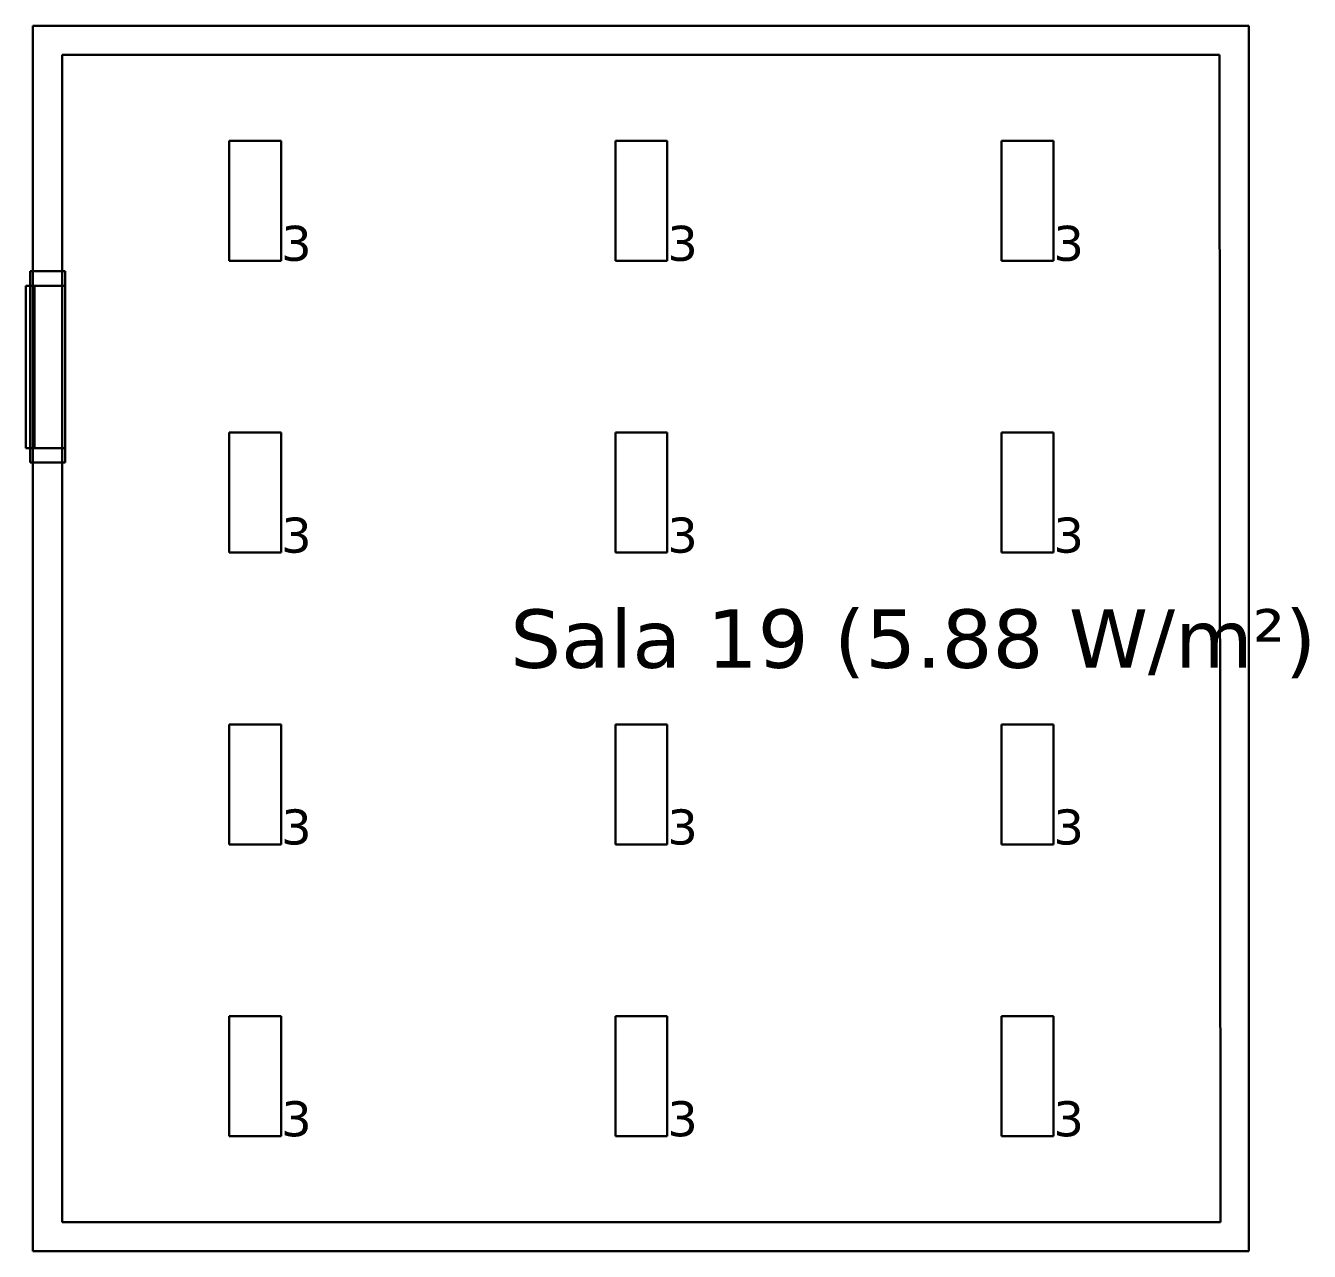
# Model space of a CAD drawing. Header units: inches. Extents: x 28 to 141, y 59 to 110.
# Drawn here: x 134.23 to 140.83, y 104.08 to 110.38 of the extents above; entities that cross this region are included whole.
import ezdxf

# ---------------------------------------------------------------- set-up
doc = ezdxf.new("R2010")
doc.units = ezdxf.units.IN
doc.header["$MEASUREMENT"] = 0
for name, color, linetype, true_color in [('DLX_BLD2_APERT', 7, 'Continuous', 0x969696), ('DLX_BLD2_CALC', 3, 'Continuous', 0x00ff00), ('DLX_BLD2_CONT', 7, 'Continuous', 0x969696), ('DLX_BLD2_DESC', 7, 'Continuous', 0x969696), ('DLX_BLD2_LUM', 7, 'Continuous', 0xffd400), ('DLX_BLD2_LUMKEY_IDX', 7, 'Continuous', 0x969696), ('DLX_BLD2_ROOF', 7, 'Continuous', 0x7f7f7f)]:
    doc.layers.add(name, color=color, linetype=linetype, true_color=true_color)
doc.styles.add('TableTextStyle', font='')
doc.styles.get('TableTextStyle').set_extended_font_data('VERDANA.TTF')

msp = doc.modelspace()

# ---------------------------------------------------------------- linework, layer by layer
at = {"layer": 'DLX_BLD2_APERT'}
for points in [[(134.2515, 109.1154, 0), (134.2515, 108.1314, 0)], [(134.4315, 109.1154, 0), (134.2515, 109.1154, 0)], [(134.2515, 109.1154, 0), (134.2515, 109.1154, 0)], [(134.2515, 109.1154, 0), (134.4315, 109.1154, 0)], [(134.4315, 109.1154, 0), (134.2515, 109.1154, 0)], [(134.2515, 109.0404, 0), (134.2515, 109.1154, 0)], [(134.2515, 109.1154, 0), (134.4315, 109.1154, 0)], [(134.2515, 108.1314, 0), (134.2515, 109.1154, 0)], [(134.2515, 109.1154, 0), (134.2515, 109.1154, 0)], [(134.2515, 109.1154, 0), (134.2515, 109.0404, 0)], [(134.4315, 108.1314, 0), (134.4315, 109.1154, 0)], [(134.4315, 109.1154, 0), (134.4315, 109.1154, 0)], [(134.4315, 109.1154, 0), (134.4315, 109.0404, 0)], [(134.4315, 109.0404, 0), (134.4315, 109.1154, 0)], [(134.4315, 109.1154, 0), (134.4315, 109.1154, 0)], [(134.4315, 109.1154, 0), (134.4315, 108.1314, 0)], [(134.229, 108.2064, 0), (134.229, 109.0404, 0)], [(134.229, 109.0404, 0), (134.2515, 109.0404, 0)], [(134.229, 109.0404, 0), (134.229, 108.2064, 0)], [(134.229, 108.2064, 0), (134.229, 109.0404, 0)], [(134.229, 109.0404, 0), (134.229, 109.0404, 0)], [(134.2515, 109.0404, 0), (134.229, 109.0404, 0)], [(134.229, 109.0404, 0), (134.229, 109.0404, 0)], [(134.229, 109.0404, 0), (134.2515, 109.0404, 0)], [(134.2515, 109.0404, 0), (134.229, 109.0404, 0)], [(134.229, 109.0404, 0), (134.229, 108.2064, 0)], [(134.274, 109.0404, 0), (134.2515, 109.0404, 0)], [(134.2515, 109.0404, 0), (134.2515, 109.0404, 0)], [(134.2515, 109.0404, 0), (134.2515, 108.2064, 0)], [(134.2515, 108.2064, 0), (134.2515, 109.0404, 0)], [(134.2515, 109.0404, 0), (134.274, 109.0404, 0)], [(134.274, 109.0404, 0), (134.2515, 109.0404, 0)], [(134.2515, 109.0404, 0), (134.2515, 109.0404, 0)], [(134.2515, 109.0404, 0), (134.274, 109.0404, 0)], [(134.2515, 109.0404, 0), (134.274, 109.0404, 0)], [(134.2515, 109.0404, 0), (134.2515, 109.0404, 0)], [(134.2515, 108.2064, 0), (134.2515, 109.0404, 0)], [(134.2515, 109.0404, 0), (134.2515, 109.0404, 0)], [(134.2515, 109.0404, 0), (134.274, 109.0404, 0)], [(134.274, 109.0404, 0), (134.2515, 109.0404, 0)], [(134.2515, 109.0404, 0), (134.2515, 108.2064, 0)], [(134.274, 109.0404, 0), (134.2515, 109.0404, 0)], [(134.4315, 109.0404, 0), (134.274, 109.0404, 0)], [(134.274, 108.2064, 0), (134.274, 109.0404, 0)], [(134.274, 109.0404, 0), (134.4315, 109.0404, 0)], [(134.274, 109.0404, 0), (134.274, 109.0404, 0)], [(134.274, 109.0404, 0), (134.4315, 109.0404, 0)], [(134.4315, 109.0404, 0), (134.274, 109.0404, 0)], [(134.274, 109.0404, 0), (134.274, 108.2064, 0)], [(134.274, 109.0404, 0), (134.274, 109.0404, 0)], [(134.274, 109.0404, 0), (134.274, 108.2064, 0)], [(134.274, 108.2064, 0), (134.274, 109.0404, 0)], [(134.274, 109.0404, 0), (134.274, 109.0404, 0)], [(134.274, 109.0404, 0), (134.274, 108.2064, 0)], [(134.274, 109.0404, 0), (134.274, 109.0404, 0)], [(134.274, 108.2064, 0), (134.274, 109.0404, 0)], [(134.4315, 109.0404, 0), (134.4315, 109.0404, 0)], [(134.4315, 108.2064, 0), (134.4315, 109.0404, 0)], [(134.4315, 109.0404, 0), (134.4315, 108.2064, 0)], [(134.4315, 109.0404, 0), (134.4315, 109.0404, 0)], [(134.2515, 108.2064, 0), (134.229, 108.2064, 0)], [(134.229, 108.2064, 0), (134.229, 108.2064, 0)], [(134.2515, 108.2064, 0), (134.229, 108.2064, 0)], [(134.229, 108.2064, 0), (134.229, 108.2064, 0)], [(134.229, 108.2064, 0), (134.2515, 108.2064, 0)], [(134.229, 108.2064, 0), (134.2515, 108.2064, 0)], [(134.2515, 108.2064, 0), (134.274, 108.2064, 0)], [(134.2515, 108.1314, 0), (134.2515, 108.2064, 0)], [(134.2515, 108.2064, 0), (134.2515, 108.2064, 0)], [(134.2515, 108.2064, 0), (134.2515, 108.1314, 0)], [(134.274, 108.2064, 0), (134.2515, 108.2064, 0)], [(134.274, 108.2064, 0), (134.2515, 108.2064, 0)], [(134.2515, 108.2064, 0), (134.2515, 108.2064, 0)], [(134.2515, 108.2064, 0), (134.274, 108.2064, 0)], [(134.274, 108.2064, 0), (134.2515, 108.2064, 0)], [(134.2515, 108.2064, 0), (134.2515, 108.2064, 0)], [(134.2515, 108.2064, 0), (134.274, 108.2064, 0)], [(134.2515, 108.2064, 0), (134.2515, 108.2064, 0)], [(134.2515, 108.2064, 0), (134.274, 108.2064, 0)], [(134.274, 108.2064, 0), (134.2515, 108.2064, 0)], [(134.274, 108.2064, 0), (134.4315, 108.2064, 0)], [(134.4315, 108.2064, 0), (134.274, 108.2064, 0)], [(134.274, 108.2064, 0), (134.274, 108.2064, 0)], [(134.274, 108.2064, 0), (134.4315, 108.2064, 0)], [(134.4315, 108.2064, 0), (134.274, 108.2064, 0)], [(134.274, 108.2064, 0), (134.274, 108.2064, 0)], [(134.274, 108.2064, 0), (134.274, 108.2064, 0)], [(134.274, 108.2064, 0), (134.274, 108.2064, 0)], [(134.4315, 108.2064, 0), (134.4315, 108.1314, 0)], [(134.4315, 108.1314, 0), (134.4315, 108.2064, 0)], [(134.4315, 108.2064, 0), (134.4315, 108.2064, 0)], [(134.4315, 108.2064, 0), (134.4315, 108.2064, 0)], [(134.2515, 108.1314, 0), (134.4315, 108.1314, 0)], [(134.2515, 108.1314, 0), (134.2515, 108.1314, 0)], [(134.2515, 108.1314, 0), (134.4315, 108.1314, 0)], [(134.4315, 108.1314, 0), (134.2515, 108.1314, 0)], [(134.4315, 108.1314, 0), (134.2515, 108.1314, 0)], [(134.2515, 108.1314, 0), (134.2515, 108.1314, 0)], [(134.4315, 108.1314, 0), (134.4315, 108.1314, 0)], [(134.4315, 108.1314, 0), (134.4315, 108.1314, 0)]]:
    msp.add_polyline3d(points, dxfattribs=at)
at = {"layer": 'DLX_BLD2_CALC'}
for points in [[(140.3688, 110.2272, 0), (134.4165, 110.2272, 0)], [(134.4165, 110.2272, 0), (134.4165, 109.1154, 0)], [(140.3738, 104.2272, 0), (140.3688, 110.2272, 0)], [(134.4315, 109.1154, 0), (134.4165, 109.1154, 0)], [(134.4165, 109.1154, 0), (134.4165, 109.0404, 0)], [(134.4165, 109.1154, 0), (134.4315, 109.1154, 0)], [(134.4315, 109.0404, 0), (134.4315, 109.1154, 0)], [(134.4315, 109.1154, 0), (134.4315, 109.0404, 0)], [(134.4165, 109.0404, 0), (134.4315, 109.0404, 0)], [(134.4315, 109.0404, 0), (134.4165, 109.0404, 0)], [(134.4165, 109.0404, 0), (134.4165, 108.2064, 0)], [(134.4315, 108.2064, 0), (134.4165, 108.2064, 0)], [(134.4165, 108.2064, 0), (134.4165, 108.1314, 0)], [(134.4165, 108.2064, 0), (134.4315, 108.2064, 0)], [(134.4315, 108.1314, 0), (134.4315, 108.2064, 0)], [(134.4315, 108.2064, 0), (134.4315, 108.1314, 0)], [(134.4165, 108.1314, 0), (134.4315, 108.1314, 0)], [(134.4315, 108.1314, 0), (134.4165, 108.1314, 0)], [(134.4165, 108.1314, 0), (134.4165, 104.2272, 0)], [(134.4165, 104.2272, 0), (140.3738, 104.2272, 0)]]:
    msp.add_polyline3d(points, dxfattribs=at)
at = {"layer": 'DLX_BLD2_CONT'}
for points in [[(140.5188, 110.3773, 0), (134.2665, 110.3773, 0)], [(134.2665, 110.3773, 0), (134.2665, 104.0773, 0)], [(140.5188, 104.0773, 0), (140.5188, 110.3773, 0)], [(140.3688, 110.2272, 0), (134.4165, 110.2272, 0)], [(134.4165, 110.2272, 0), (134.4165, 104.2272, 0)], [(140.3738, 104.2272, 0), (140.3688, 110.2272, 0)], [(134.4165, 104.2272, 0), (140.3738, 104.2272, 0)], [(134.2665, 104.0773, 0), (140.5188, 104.0773, 0)]]:
    msp.add_polyline3d(points, dxfattribs=at)
at = {"layer": 'DLX_BLD2_LUM'}
for points in [[(135.2758, 109.7858, 0), (135.5428, 109.7858, 0)], [(135.5428, 109.7858, 0), (135.2758, 109.7858, 0)], [(135.2758, 109.7858, 0), (135.2758, 109.7858, 0)], [(135.2758, 109.1687, 0), (135.2758, 109.7858, 0)], [(135.2758, 109.7858, 0), (135.2758, 109.7858, 0)], [(135.2758, 109.7858, 0), (135.2758, 109.1687, 0)], [(135.5428, 109.7858, 0), (135.2758, 109.7858, 0)], [(135.2758, 109.7858, 0), (135.2758, 109.1687, 0)], [(135.2758, 109.7858, 0), (135.5428, 109.7858, 0)], [(135.2758, 109.1687, 0), (135.2758, 109.7858, 0)], [(135.5428, 109.7858, 0), (135.5428, 109.7858, 0)], [(135.5428, 109.7858, 0), (135.5428, 109.1687, 0)], [(135.5428, 109.1687, 0), (135.5428, 109.7858, 0)], [(135.5428, 109.7858, 0), (135.5428, 109.7858, 0)], [(135.5428, 109.1687, 0), (135.5428, 109.7858, 0)], [(135.5428, 109.7858, 0), (135.5428, 109.1687, 0)], [(137.2616, 109.7858, 0), (137.5286, 109.7858, 0)], [(137.5286, 109.7858, 0), (137.2616, 109.7858, 0)], [(137.2616, 109.7858, 0), (137.2616, 109.7858, 0)], [(137.2616, 109.1687, 0), (137.2616, 109.7858, 0)], [(137.2616, 109.7858, 0), (137.2616, 109.7858, 0)], [(137.2616, 109.7858, 0), (137.2616, 109.1687, 0)], [(137.5286, 109.7858, 0), (137.2616, 109.7858, 0)], [(137.2616, 109.7858, 0), (137.2616, 109.1687, 0)], [(137.2616, 109.7858, 0), (137.5286, 109.7858, 0)], [(137.2616, 109.1687, 0), (137.2616, 109.7858, 0)], [(137.5286, 109.7858, 0), (137.5286, 109.7858, 0)], [(137.5286, 109.7858, 0), (137.5286, 109.1687, 0)], [(137.5286, 109.1687, 0), (137.5286, 109.7858, 0)], [(137.5286, 109.7858, 0), (137.5286, 109.7858, 0)], [(137.5286, 109.1687, 0), (137.5286, 109.7858, 0)], [(137.5286, 109.7858, 0), (137.5286, 109.1687, 0)], [(139.2474, 109.7858, 0), (139.5144, 109.7858, 0)], [(139.5144, 109.7858, 0), (139.2474, 109.7858, 0)], [(139.2474, 109.7858, 0), (139.2474, 109.7858, 0)], [(139.2474, 109.1687, 0), (139.2474, 109.7858, 0)], [(139.2474, 109.7858, 0), (139.2474, 109.7858, 0)], [(139.2474, 109.7858, 0), (139.2474, 109.1687, 0)], [(139.5144, 109.7858, 0), (139.2474, 109.7858, 0)], [(139.2474, 109.7858, 0), (139.2474, 109.1687, 0)], [(139.2474, 109.7858, 0), (139.5144, 109.7858, 0)], [(139.2474, 109.1687, 0), (139.2474, 109.7858, 0)], [(139.5144, 109.7858, 0), (139.5144, 109.7858, 0)], [(139.5144, 109.7858, 0), (139.5144, 109.1687, 0)], [(139.5144, 109.1687, 0), (139.5144, 109.7858, 0)], [(139.5144, 109.7858, 0), (139.5144, 109.7858, 0)], [(139.5144, 109.1687, 0), (139.5144, 109.7858, 0)], [(139.5144, 109.7858, 0), (139.5144, 109.1687, 0)], [(135.5428, 109.1687, 0), (135.2758, 109.1687, 0)], [(135.2758, 109.1687, 0), (135.2758, 109.1687, 0)], [(135.2758, 109.1687, 0), (135.5428, 109.1687, 0)], [(135.2758, 109.1687, 0), (135.2758, 109.1687, 0)], [(135.2758, 109.1687, 0), (135.5428, 109.1687, 0)], [(135.5428, 109.1687, 0), (135.2758, 109.1687, 0)], [(135.5428, 109.1687, 0), (135.5428, 109.1687, 0)], [(135.5428, 109.1687, 0), (135.5428, 109.1687, 0)], [(137.5286, 109.1687, 0), (137.2616, 109.1687, 0)], [(137.2616, 109.1687, 0), (137.2616, 109.1687, 0)], [(137.2616, 109.1687, 0), (137.5286, 109.1687, 0)], [(137.2616, 109.1687, 0), (137.2616, 109.1687, 0)], [(137.2616, 109.1687, 0), (137.5286, 109.1687, 0)], [(137.5286, 109.1687, 0), (137.2616, 109.1687, 0)], [(137.5286, 109.1687, 0), (137.5286, 109.1687, 0)], [(137.5286, 109.1687, 0), (137.5286, 109.1687, 0)], [(139.5144, 109.1687, 0), (139.2474, 109.1687, 0)], [(139.2474, 109.1687, 0), (139.2474, 109.1687, 0)], [(139.2474, 109.1687, 0), (139.5144, 109.1687, 0)], [(139.2474, 109.1687, 0), (139.2474, 109.1687, 0)], [(139.2474, 109.1687, 0), (139.5144, 109.1687, 0)], [(139.5144, 109.1687, 0), (139.2474, 109.1687, 0)], [(139.5144, 109.1687, 0), (139.5144, 109.1687, 0)], [(139.5144, 109.1687, 0), (139.5144, 109.1687, 0)], [(135.2758, 108.2858, 0), (135.5428, 108.2858, 0)], [(135.5428, 108.2858, 0), (135.2758, 108.2858, 0)], [(135.2758, 108.2858, 0), (135.2758, 108.2858, 0)], [(135.2758, 107.6687, 0), (135.2758, 108.2858, 0)], [(135.2758, 108.2858, 0), (135.2758, 108.2858, 0)], [(135.2758, 108.2858, 0), (135.2758, 107.6687, 0)], [(135.5428, 108.2858, 0), (135.2758, 108.2858, 0)], [(135.2758, 108.2858, 0), (135.2758, 107.6687, 0)], [(135.2758, 108.2858, 0), (135.5428, 108.2858, 0)], [(135.2758, 107.6687, 0), (135.2758, 108.2858, 0)], [(135.5428, 108.2858, 0), (135.5428, 108.2858, 0)], [(135.5428, 108.2858, 0), (135.5428, 107.6687, 0)], [(135.5428, 107.6687, 0), (135.5428, 108.2858, 0)], [(135.5428, 108.2858, 0), (135.5428, 108.2858, 0)], [(135.5428, 107.6687, 0), (135.5428, 108.2858, 0)], [(135.5428, 108.2858, 0), (135.5428, 107.6687, 0)], [(137.2616, 108.2858, 0), (137.5286, 108.2858, 0)], [(137.5286, 108.2858, 0), (137.2616, 108.2858, 0)], [(137.2616, 108.2858, 0), (137.2616, 108.2858, 0)], [(137.2616, 107.6687, 0), (137.2616, 108.2858, 0)], [(137.2616, 108.2858, 0), (137.2616, 108.2858, 0)], [(137.2616, 108.2858, 0), (137.2616, 107.6687, 0)], [(137.5286, 108.2858, 0), (137.2616, 108.2858, 0)], [(137.2616, 108.2858, 0), (137.2616, 107.6687, 0)], [(137.2616, 108.2858, 0), (137.5286, 108.2858, 0)], [(137.2616, 107.6687, 0), (137.2616, 108.2858, 0)], [(137.5286, 108.2858, 0), (137.5286, 108.2858, 0)], [(137.5286, 108.2858, 0), (137.5286, 107.6687, 0)], [(137.5286, 107.6687, 0), (137.5286, 108.2858, 0)], [(137.5286, 108.2858, 0), (137.5286, 108.2858, 0)], [(137.5286, 107.6687, 0), (137.5286, 108.2858, 0)], [(137.5286, 108.2858, 0), (137.5286, 107.6687, 0)], [(139.2474, 108.2858, 0), (139.5144, 108.2858, 0)], [(139.5144, 108.2858, 0), (139.2474, 108.2858, 0)], [(139.2474, 108.2858, 0), (139.2474, 108.2858, 0)], [(139.2474, 107.6687, 0), (139.2474, 108.2858, 0)], [(139.2474, 108.2858, 0), (139.2474, 108.2858, 0)], [(139.2474, 108.2858, 0), (139.2474, 107.6687, 0)], [(139.5144, 108.2858, 0), (139.2474, 108.2858, 0)], [(139.2474, 108.2858, 0), (139.2474, 107.6687, 0)], [(139.2474, 108.2858, 0), (139.5144, 108.2858, 0)], [(139.2474, 107.6687, 0), (139.2474, 108.2858, 0)], [(139.5144, 108.2858, 0), (139.5144, 108.2858, 0)], [(139.5144, 108.2858, 0), (139.5144, 107.6687, 0)], [(139.5144, 107.6687, 0), (139.5144, 108.2858, 0)], [(139.5144, 108.2858, 0), (139.5144, 108.2858, 0)], [(139.5144, 107.6687, 0), (139.5144, 108.2858, 0)], [(139.5144, 108.2858, 0), (139.5144, 107.6687, 0)], [(135.5428, 107.6687, 0), (135.2758, 107.6687, 0)], [(135.2758, 107.6687, 0), (135.2758, 107.6687, 0)], [(135.2758, 107.6687, 0), (135.5428, 107.6687, 0)], [(135.2758, 107.6687, 0), (135.2758, 107.6687, 0)], [(135.2758, 107.6687, 0), (135.5428, 107.6687, 0)], [(135.5428, 107.6687, 0), (135.2758, 107.6687, 0)], [(135.5428, 107.6687, 0), (135.5428, 107.6687, 0)], [(135.5428, 107.6687, 0), (135.5428, 107.6687, 0)], [(137.5286, 107.6687, 0), (137.2616, 107.6687, 0)], [(137.2616, 107.6687, 0), (137.2616, 107.6687, 0)], [(137.2616, 107.6687, 0), (137.5286, 107.6687, 0)], [(137.2616, 107.6687, 0), (137.2616, 107.6687, 0)], [(137.2616, 107.6687, 0), (137.5286, 107.6687, 0)], [(137.5286, 107.6687, 0), (137.2616, 107.6687, 0)], [(137.5286, 107.6687, 0), (137.5286, 107.6687, 0)], [(137.5286, 107.6687, 0), (137.5286, 107.6687, 0)], [(139.5144, 107.6687, 0), (139.2474, 107.6687, 0)], [(139.2474, 107.6687, 0), (139.2474, 107.6687, 0)], [(139.2474, 107.6687, 0), (139.5144, 107.6687, 0)], [(139.2474, 107.6687, 0), (139.2474, 107.6687, 0)], [(139.2474, 107.6687, 0), (139.5144, 107.6687, 0)], [(139.5144, 107.6687, 0), (139.2474, 107.6687, 0)], [(139.5144, 107.6687, 0), (139.5144, 107.6687, 0)], [(139.5144, 107.6687, 0), (139.5144, 107.6687, 0)], [(135.2758, 106.7858, 0), (135.5428, 106.7858, 0)], [(135.5428, 106.7858, 0), (135.2758, 106.7858, 0)], [(135.2758, 106.7858, 0), (135.2758, 106.7858, 0)], [(135.2758, 106.1687, 0), (135.2758, 106.7858, 0)], [(135.2758, 106.7858, 0), (135.2758, 106.7858, 0)], [(135.2758, 106.7858, 0), (135.2758, 106.1687, 0)], [(135.5428, 106.7858, 0), (135.2758, 106.7858, 0)], [(135.2758, 106.7858, 0), (135.2758, 106.1687, 0)], [(135.2758, 106.7858, 0), (135.5428, 106.7858, 0)], [(135.2758, 106.1687, 0), (135.2758, 106.7858, 0)], [(135.5428, 106.7858, 0), (135.5428, 106.7858, 0)], [(135.5428, 106.7858, 0), (135.5428, 106.1687, 0)], [(135.5428, 106.1687, 0), (135.5428, 106.7858, 0)], [(135.5428, 106.7858, 0), (135.5428, 106.7858, 0)], [(135.5428, 106.1687, 0), (135.5428, 106.7858, 0)], [(135.5428, 106.7858, 0), (135.5428, 106.1687, 0)], [(137.2616, 106.7858, 0), (137.5286, 106.7858, 0)], [(137.5286, 106.7858, 0), (137.2616, 106.7858, 0)], [(137.2616, 106.7858, 0), (137.2616, 106.7858, 0)], [(137.2616, 106.1687, 0), (137.2616, 106.7858, 0)], [(137.2616, 106.7858, 0), (137.2616, 106.7858, 0)], [(137.2616, 106.7858, 0), (137.2616, 106.1687, 0)], [(137.5286, 106.7858, 0), (137.2616, 106.7858, 0)], [(137.2616, 106.7858, 0), (137.2616, 106.1687, 0)], [(137.2616, 106.7858, 0), (137.5286, 106.7858, 0)], [(137.2616, 106.1687, 0), (137.2616, 106.7858, 0)], [(137.5286, 106.7858, 0), (137.5286, 106.7858, 0)], [(137.5286, 106.7858, 0), (137.5286, 106.1687, 0)], [(137.5286, 106.1687, 0), (137.5286, 106.7858, 0)], [(137.5286, 106.7858, 0), (137.5286, 106.7858, 0)], [(137.5286, 106.1687, 0), (137.5286, 106.7858, 0)], [(137.5286, 106.7858, 0), (137.5286, 106.1687, 0)], [(139.2474, 106.7858, 0), (139.5144, 106.7858, 0)], [(139.5144, 106.7858, 0), (139.2474, 106.7858, 0)], [(139.2474, 106.7858, 0), (139.2474, 106.7858, 0)], [(139.2474, 106.1687, 0), (139.2474, 106.7858, 0)], [(139.2474, 106.7858, 0), (139.2474, 106.7858, 0)], [(139.2474, 106.7858, 0), (139.2474, 106.1687, 0)], [(139.5144, 106.7858, 0), (139.2474, 106.7858, 0)], [(139.2474, 106.7858, 0), (139.2474, 106.1687, 0)], [(139.2474, 106.7858, 0), (139.5144, 106.7858, 0)], [(139.2474, 106.1687, 0), (139.2474, 106.7858, 0)], [(139.5144, 106.7858, 0), (139.5144, 106.7858, 0)], [(139.5144, 106.7858, 0), (139.5144, 106.1687, 0)], [(139.5144, 106.1687, 0), (139.5144, 106.7858, 0)], [(139.5144, 106.7858, 0), (139.5144, 106.7858, 0)], [(139.5144, 106.1687, 0), (139.5144, 106.7858, 0)], [(139.5144, 106.7858, 0), (139.5144, 106.1687, 0)], [(135.5428, 106.1687, 0), (135.2758, 106.1687, 0)], [(135.2758, 106.1687, 0), (135.2758, 106.1687, 0)], [(135.2758, 106.1687, 0), (135.5428, 106.1687, 0)], [(135.2758, 106.1687, 0), (135.2758, 106.1687, 0)], [(135.2758, 106.1687, 0), (135.5428, 106.1687, 0)], [(135.5428, 106.1687, 0), (135.2758, 106.1687, 0)], [(135.5428, 106.1687, 0), (135.5428, 106.1687, 0)], [(135.5428, 106.1687, 0), (135.5428, 106.1687, 0)], [(137.5286, 106.1687, 0), (137.2616, 106.1687, 0)], [(137.2616, 106.1687, 0), (137.2616, 106.1687, 0)], [(137.2616, 106.1687, 0), (137.5286, 106.1687, 0)], [(137.2616, 106.1687, 0), (137.2616, 106.1687, 0)], [(137.2616, 106.1687, 0), (137.5286, 106.1687, 0)], [(137.5286, 106.1687, 0), (137.2616, 106.1687, 0)], [(137.5286, 106.1687, 0), (137.5286, 106.1687, 0)], [(137.5286, 106.1687, 0), (137.5286, 106.1687, 0)], [(139.5144, 106.1687, 0), (139.2474, 106.1687, 0)], [(139.2474, 106.1687, 0), (139.2474, 106.1687, 0)], [(139.2474, 106.1687, 0), (139.5144, 106.1687, 0)], [(139.2474, 106.1687, 0), (139.2474, 106.1687, 0)], [(139.2474, 106.1687, 0), (139.5144, 106.1687, 0)], [(139.5144, 106.1687, 0), (139.2474, 106.1687, 0)], [(139.5144, 106.1687, 0), (139.5144, 106.1687, 0)], [(139.5144, 106.1687, 0), (139.5144, 106.1687, 0)], [(135.2758, 105.2858, 0), (135.5428, 105.2858, 0)], [(135.5428, 105.2858, 0), (135.2758, 105.2858, 0)], [(135.2758, 105.2858, 0), (135.2758, 105.2858, 0)], [(135.2758, 104.6687, 0), (135.2758, 105.2858, 0)], [(135.2758, 105.2858, 0), (135.2758, 105.2858, 0)], [(135.2758, 105.2858, 0), (135.2758, 104.6687, 0)], [(135.5428, 105.2858, 0), (135.2758, 105.2858, 0)], [(135.2758, 105.2858, 0), (135.2758, 104.6687, 0)], [(135.2758, 105.2858, 0), (135.5428, 105.2858, 0)], [(135.2758, 104.6687, 0), (135.2758, 105.2858, 0)], [(135.5428, 105.2858, 0), (135.5428, 105.2858, 0)], [(135.5428, 105.2858, 0), (135.5428, 104.6687, 0)], [(135.5428, 104.6687, 0), (135.5428, 105.2858, 0)], [(135.5428, 105.2858, 0), (135.5428, 105.2858, 0)], [(135.5428, 104.6687, 0), (135.5428, 105.2858, 0)], [(135.5428, 105.2858, 0), (135.5428, 104.6687, 0)], [(137.2616, 105.2858, 0), (137.5286, 105.2858, 0)], [(137.5286, 105.2858, 0), (137.2616, 105.2858, 0)], [(137.2616, 105.2858, 0), (137.2616, 105.2858, 0)], [(137.2616, 104.6687, 0), (137.2616, 105.2858, 0)], [(137.2616, 105.2858, 0), (137.2616, 105.2858, 0)], [(137.2616, 105.2858, 0), (137.2616, 104.6687, 0)], [(137.5286, 105.2858, 0), (137.2616, 105.2858, 0)], [(137.2616, 105.2858, 0), (137.2616, 104.6687, 0)], [(137.2616, 105.2858, 0), (137.5286, 105.2858, 0)], [(137.2616, 104.6687, 0), (137.2616, 105.2858, 0)], [(137.5286, 105.2858, 0), (137.5286, 105.2858, 0)], [(137.5286, 105.2858, 0), (137.5286, 104.6687, 0)], [(137.5286, 104.6687, 0), (137.5286, 105.2858, 0)], [(137.5286, 105.2858, 0), (137.5286, 105.2858, 0)], [(137.5286, 104.6687, 0), (137.5286, 105.2858, 0)], [(137.5286, 105.2858, 0), (137.5286, 104.6687, 0)], [(139.2474, 105.2858, 0), (139.5144, 105.2858, 0)], [(139.5144, 105.2858, 0), (139.2474, 105.2858, 0)], [(139.2474, 105.2858, 0), (139.2474, 105.2858, 0)], [(139.2474, 104.6687, 0), (139.2474, 105.2858, 0)], [(139.2474, 105.2858, 0), (139.2474, 105.2858, 0)], [(139.2474, 105.2858, 0), (139.2474, 104.6687, 0)], [(139.5144, 105.2858, 0), (139.2474, 105.2858, 0)], [(139.2474, 105.2858, 0), (139.2474, 104.6687, 0)], [(139.2474, 105.2858, 0), (139.5144, 105.2858, 0)], [(139.2474, 104.6687, 0), (139.2474, 105.2858, 0)], [(139.5144, 105.2858, 0), (139.5144, 105.2858, 0)], [(139.5144, 105.2858, 0), (139.5144, 104.6687, 0)], [(139.5144, 104.6687, 0), (139.5144, 105.2858, 0)], [(139.5144, 105.2858, 0), (139.5144, 105.2858, 0)], [(139.5144, 104.6687, 0), (139.5144, 105.2858, 0)], [(139.5144, 105.2858, 0), (139.5144, 104.6687, 0)], [(135.5428, 104.6687, 0), (135.2758, 104.6687, 0)], [(135.2758, 104.6687, 0), (135.2758, 104.6687, 0)], [(135.2758, 104.6687, 0), (135.5428, 104.6687, 0)], [(135.2758, 104.6687, 0), (135.2758, 104.6687, 0)], [(135.2758, 104.6687, 0), (135.5428, 104.6687, 0)], [(135.5428, 104.6687, 0), (135.2758, 104.6687, 0)], [(135.5428, 104.6687, 0), (135.5428, 104.6687, 0)], [(135.5428, 104.6687, 0), (135.5428, 104.6687, 0)], [(137.5286, 104.6687, 0), (137.2616, 104.6687, 0)], [(137.2616, 104.6687, 0), (137.2616, 104.6687, 0)], [(137.2616, 104.6687, 0), (137.5286, 104.6687, 0)], [(137.2616, 104.6687, 0), (137.2616, 104.6687, 0)], [(137.2616, 104.6687, 0), (137.5286, 104.6687, 0)], [(137.5286, 104.6687, 0), (137.2616, 104.6687, 0)], [(137.5286, 104.6687, 0), (137.5286, 104.6687, 0)], [(137.5286, 104.6687, 0), (137.5286, 104.6687, 0)], [(139.5144, 104.6687, 0), (139.2474, 104.6687, 0)], [(139.2474, 104.6687, 0), (139.2474, 104.6687, 0)], [(139.2474, 104.6687, 0), (139.5144, 104.6687, 0)], [(139.2474, 104.6687, 0), (139.2474, 104.6687, 0)], [(139.2474, 104.6687, 0), (139.5144, 104.6687, 0)], [(139.5144, 104.6687, 0), (139.2474, 104.6687, 0)], [(139.5144, 104.6687, 0), (139.5144, 104.6687, 0)], [(139.5144, 104.6687, 0), (139.5144, 104.6687, 0)]]:
    msp.add_polyline3d(points, dxfattribs=at)
at = {"layer": 'DLX_BLD2_ROOF'}
for points in [[(140.5188, 110.3772, 0), (134.2664, 110.3772, 0)], [(134.2664, 110.3772, 0), (134.2664, 110.3772, 0)], [(134.2664, 110.3772, 0), (140.5188, 110.3772, 0)], [(134.2664, 110.3772, 0), (134.2664, 104.0773, 0)], [(134.2664, 104.0773, 0), (134.2664, 110.3772, 0)], [(134.2664, 110.3772, 0), (134.2664, 110.3772, 0)], [(134.2664, 110.3772, 0), (140.5188, 110.3772, 0)], [(134.2664, 104.0773, 0), (134.2664, 110.3772, 0)], [(140.5188, 110.3772, 0), (134.2664, 110.3772, 0)], [(134.2664, 110.3772, 0), (134.2664, 104.0773, 0)], [(140.5188, 104.0773, 0), (140.5188, 110.3772, 0)], [(140.5188, 110.3772, 0), (140.5188, 110.3772, 0)], [(140.5188, 110.3772, 0), (140.5188, 104.0773, 0)], [(140.5188, 110.3772, 0), (140.5188, 110.3772, 0)], [(140.5188, 110.3772, 0), (140.5188, 104.0773, 0)], [(140.5188, 104.0773, 0), (140.5188, 110.3772, 0)], [(140.3688, 110.2272, 0), (134.4164, 110.2272, 0)], [(134.4164, 110.2272, 0), (134.4164, 104.2272, 0)], [(134.4164, 104.2272, 0), (134.4164, 110.2272, 0)], [(134.4164, 110.2272, 0), (140.3688, 110.2272, 0)], [(140.3738, 104.2272, 0), (140.3688, 110.2272, 0)], [(140.3688, 110.2272, 0), (140.3738, 104.2272, 0)], [(134.4164, 104.2272, 0), (140.3738, 104.2272, 0)], [(140.3738, 104.2272, 0), (134.4164, 104.2272, 0)], [(134.2664, 104.0773, 0), (140.5188, 104.0773, 0)], [(140.5188, 104.0773, 0), (134.2664, 104.0773, 0)], [(134.2664, 104.0773, 0), (134.2664, 104.0773, 0)], [(134.2664, 104.0773, 0), (134.2664, 104.0773, 0)], [(140.5188, 104.0773, 0), (134.2664, 104.0773, 0)], [(134.2664, 104.0773, 0), (140.5188, 104.0773, 0)], [(140.5188, 104.0773, 0), (140.5188, 104.0773, 0)], [(140.5188, 104.0773, 0), (140.5188, 104.0773, 0)]]:
    msp.add_polyline3d(points, dxfattribs=at)

# ---------------------------------------------------------------- texts
at = {"layer": 'DLX_BLD2_DESC', "style": 'TableTextStyle'}
msp.add_text('Sala 19 (5.88 W/m²)', height=0.3, dxfattribs=at).set_placement((136.721, 107.0768))
at = {"layer": 'DLX_BLD2_LUMKEY_IDX', "style": 'TableTextStyle'}
for p in [(135.5428, 109.1687), (137.5286, 109.1687), (139.5144, 109.1687), (135.5428, 107.6687), (137.5286, 107.6687), (139.5144, 107.6687), (135.5428, 106.1687), (137.5286, 106.1687), (139.5144, 106.1687), (135.5428, 104.6687), (137.5286, 104.6687), (139.5144, 104.6687)]:
    msp.add_text('3', height=0.18, dxfattribs=at).set_placement(p)

doc.saveas('drawing.dxf')
